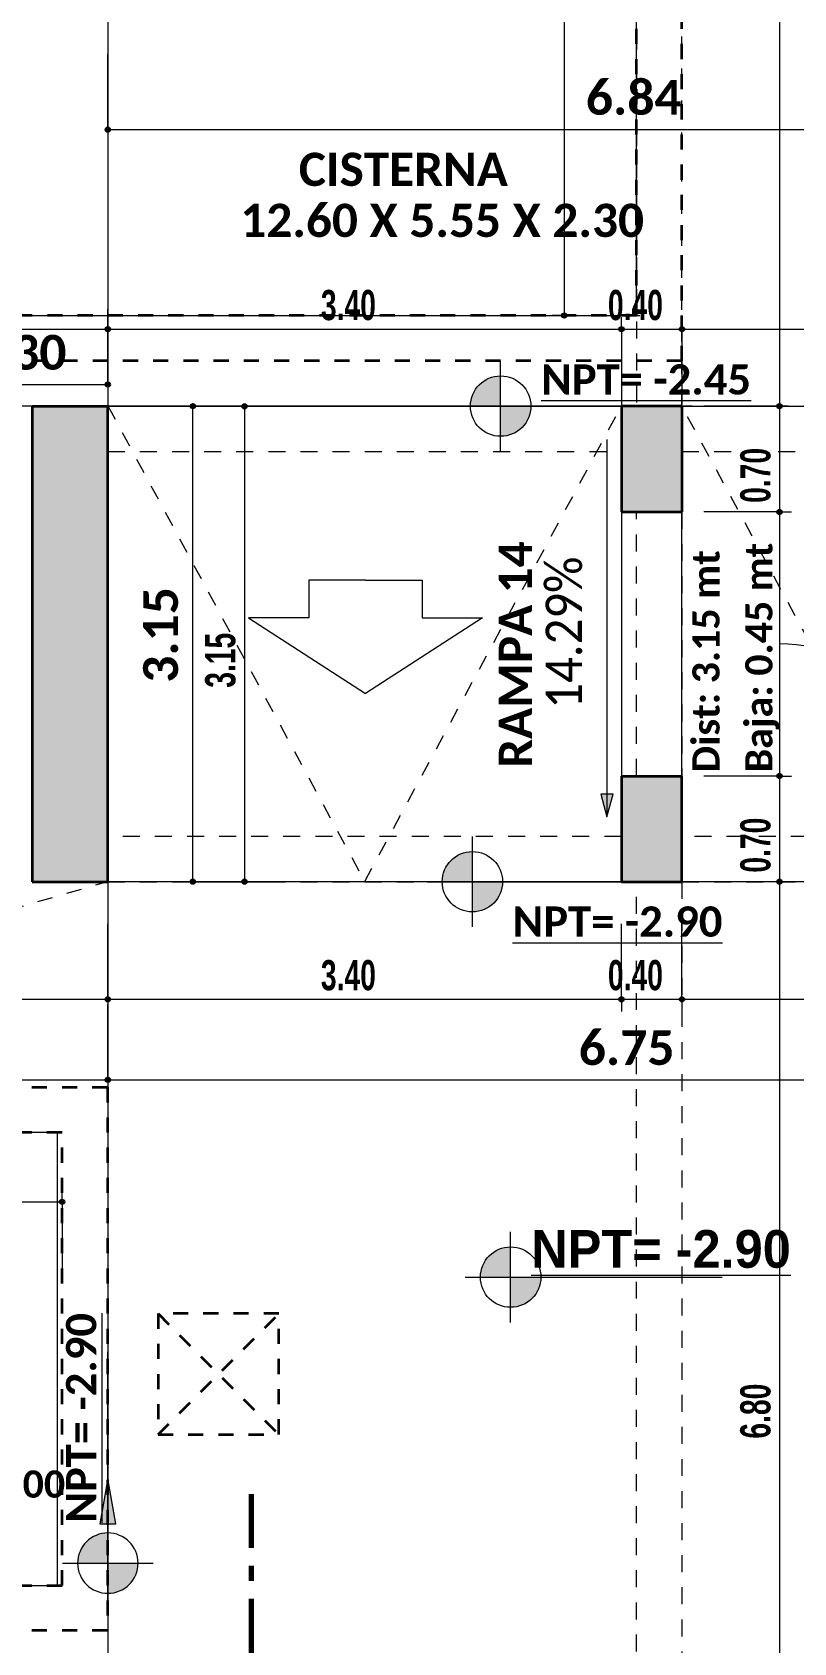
# Model space of a CAD drawing. Header units: metres. Extents: x -144 to 1000, y -717 to 29.
# Drawn here: x 142.31 to 147.35, y -565.47 to -554.8 of the extents above; entities that cross this region are included whole.
import ezdxf

# ---------------------------------------------------------------- set-up
doc = ezdxf.new("R2010")
doc.units = ezdxf.units.M
for name, pattern in [('Basculante', [0.11625, 0.075, -0.04125]), ('basculante modificado', [0.18, 0.1125, -0.0675]), ('Dash Dot 3_16_', [0.595313, 0.357187, -0.119063, 0, -0.119063]), ('Elevado', [0.003969, 0.002381, -0.001587])]:
    doc.linetypes.add(name, pattern=pattern)
doc.layers.get('0').update_dxf_attribs({"color": 1})
for name, color, linetype, lineweight in [('A-ANNO-DIMS', 1, 'Continuous', 9), ('A-DETL', 1, 'Continuous', 9), ('A-DETL-GENF', 1, 'Continuous', 9), ('A-DETL-THIN', 1, 'Continuous', 9), ('A-FLOR', 2, 'Continuous', 9), ('G-ANNO-DIMS', 1, 'Continuous', 9), ('G-ANNO-SYMB', 1, 'Continuous', 9), ('G-ANNO-TEXT', 2, 'Continuous', 9), ('S-COLS', 7, 'Continuous', 9)]:
    doc.layers.add(name, color=color, linetype=linetype, lineweight=lineweight)
doc.styles.add('Britannic Bold_B', font='', dxfattribs={"width": 0.7})
doc.styles.add('Britannic Bold_B_3', font='', dxfattribs={"width": 0.7})
doc.styles.add('Calibri', font='calibri.ttf', dxfattribs={"width": 0.9, "height": 0.24})
doc.styles.add('Calibri_B', font='calibrib.ttf', dxfattribs={"height": 0.165})
doc.styles.add('Calibri_B_1', font='calibrib.ttf', dxfattribs={"height": 0.135})
doc.styles.add('Calibri_B_2', font='calibrib.ttf', dxfattribs={"height": 0.135})
doc.styles.add('Calibri_B_5', font='calibrib.ttf', dxfattribs={"height": 0.66})
doc.styles.get('Britannic Bold_B').set_extended_font_data('Britannic Bold', bold=True)
doc.styles.get('Britannic Bold_B_3').set_extended_font_data('Britannic Bold', bold=True)

# ---------------------------------------------------------------- blocks, each defined once
blk = doc.blocks.new('Z')
at = {"layer": 'A-ANNO-DIMS', "lineweight": 25, "true_color": 0x004080}
h = blk.add_hatch(color=156, dxfattribs=at)
edge = h.paths.add_edge_path()
edge.add_arc((133.144, -495.353), 0.015, 0, 360)
at = {"layer": 'A-ANNO-DIMS', "lineweight": 25, "true_color": 0x0000ff}
h = blk.add_hatch(color=5, dxfattribs=at)
edge = h.paths.add_edge_path()
edge.add_arc((136.165, -496.585), 0.015, 0, 360)
at = {"layer": 'A-ANNO-DIMS', "lineweight": 25, "true_color": 0x00592d}
h = blk.add_hatch(color=118, dxfattribs=at)
edge = h.paths.add_edge_path()
edge.add_arc((133.144, -496.675), 0.015, 0, 360)
h = blk.add_hatch(color=118, dxfattribs=at)
edge = h.paths.add_edge_path()
edge.add_arc((133.144, -496.675), 0.015, 0, 360)
h = blk.add_hatch(color=118, dxfattribs=at)
edge = h.paths.add_edge_path()
edge.add_arc((136.544, -496.675), 0.015, 0, 360)
h = blk.add_hatch(color=118, dxfattribs=at)
edge = h.paths.add_edge_path()
edge.add_arc((136.544, -496.675), 0.015, 0, 360)
h = blk.add_hatch(color=118, dxfattribs=at)
edge = h.paths.add_edge_path()
edge.add_arc((136.944, -496.675), 0.015, 0, 360)
h = blk.add_hatch(color=118, dxfattribs=at)
edge = h.paths.add_edge_path()
edge.add_arc((136.944, -496.675), 0.015, 0, 360)
at = {"layer": 'A-ANNO-DIMS', "lineweight": 25, "true_color": 0x004080}
h = blk.add_hatch(color=156, dxfattribs=at)
edge = h.paths.add_edge_path()
edge.add_arc((133.144, -497.042), 0.015, 0, 360)
h = blk.add_hatch(color=156, dxfattribs=at)
edge = h.paths.add_edge_path()
edge.add_arc((133.707, -497.185), 0.015, 0, 360)
at = {"layer": 'A-ANNO-DIMS', "lineweight": 25, "true_color": 0x00592d}
h = blk.add_hatch(color=118, dxfattribs=at)
edge = h.paths.add_edge_path()
edge.add_arc((137.59, -497.185), 0.015, 0, 360)
h = blk.add_hatch(color=118, dxfattribs=at)
edge = h.paths.add_edge_path()
edge.add_arc((137.59, -497.185), 0.015, 0, 360)
h = blk.add_hatch(color=118, dxfattribs=at)
edge = h.paths.add_edge_path()
edge.add_arc((134.048, -497.186), 0.015, 0, 360)
h = blk.add_hatch(color=118, dxfattribs=at)
edge = h.paths.add_edge_path()
edge.add_arc((137.59, -497.886), 0.015, 0, 360)
h = blk.add_hatch(color=118, dxfattribs=at)
edge = h.paths.add_edge_path()
edge.add_arc((137.59, -497.886), 0.015, 0, 360)
h = blk.add_hatch(color=118, dxfattribs=at)
edge = h.paths.add_edge_path()
edge.add_arc((137.59, -499.636), 0.015, 0, 360)
h = blk.add_hatch(color=118, dxfattribs=at)
edge = h.paths.add_edge_path()
edge.add_arc((137.59, -499.636), 0.015, 0, 360)
at = {"layer": 'A-ANNO-DIMS', "lineweight": 25, "true_color": 0x004080}
h = blk.add_hatch(color=156, dxfattribs=at)
edge = h.paths.add_edge_path()
edge.add_arc((133.707, -500.336), 0.015, 0, 360)
at = {"layer": 'A-ANNO-DIMS', "lineweight": 25, "true_color": 0x00592d}
h = blk.add_hatch(color=118, dxfattribs=at)
edge = h.paths.add_edge_path()
edge.add_arc((134.048, -500.336), 0.015, 0, 360)
h = blk.add_hatch(color=118, dxfattribs=at)
edge = h.paths.add_edge_path()
edge.add_arc((137.59, -500.336), 0.015, 0, 360)
h = blk.add_hatch(color=118, dxfattribs=at)
edge = h.paths.add_edge_path()
edge.add_arc((137.59, -500.336), 0.015, 0, 360)
h = blk.add_hatch(color=118, dxfattribs=at)
edge = h.paths.add_edge_path()
edge.add_arc((133.144, -501.115), 0.015, 0, 360)
h = blk.add_hatch(color=118, dxfattribs=at)
edge = h.paths.add_edge_path()
edge.add_arc((133.144, -501.115), 0.015, 0, 360)
h = blk.add_hatch(color=118, dxfattribs=at)
edge = h.paths.add_edge_path()
edge.add_arc((136.544, -501.115), 0.015, 0, 360)
h = blk.add_hatch(color=118, dxfattribs=at)
edge = h.paths.add_edge_path()
edge.add_arc((136.544, -501.115), 0.015, 0, 360)
h = blk.add_hatch(color=118, dxfattribs=at)
edge = h.paths.add_edge_path()
edge.add_arc((136.944, -501.115), 0.015, 0, 360)
h = blk.add_hatch(color=118, dxfattribs=at)
edge = h.paths.add_edge_path()
edge.add_arc((136.944, -501.115), 0.015, 0, 360)
at = {"layer": 'A-ANNO-DIMS', "lineweight": 25, "true_color": 0x004080}
h = blk.add_hatch(color=156, dxfattribs=at)
edge = h.paths.add_edge_path()
edge.add_arc((133.144, -501.649), 0.015, 0, 360)
h = blk.add_hatch(color=156, dxfattribs=at)
edge = h.paths.add_edge_path()
edge.add_arc((133.144, -501.649), 0.015, 0, 360)
at = {"layer": 'A-ANNO-DIMS', "lineweight": 25, "true_color": 0x0000ff}
h = blk.add_hatch(color=5, dxfattribs=at)
edge = h.paths.add_edge_path()
edge.add_arc((132.841, -502.457), 0.015, 0, 360)
at = {"layer": 'G-ANNO-DIMS'}
h = blk.add_hatch(color=256, dxfattribs=at)
edge = h.paths.add_edge_path()
edge.add_line((135.744, -497.185), (135.544, -497.185))
edge.add_arc((135.744, -497.185), 0.2, 90, 180, ccw=False)
edge.add_line((135.744, -496.985), (135.744, -497.185))
h = blk.add_hatch(color=256, dxfattribs=at)
edge = h.paths.add_edge_path()
edge.add_line((135.744, -497.185), (135.944, -497.185))
edge.add_arc((135.744, -497.185), 0.2, 270, 360, ccw=False)
edge.add_line((135.744, -497.385), (135.744, -497.185))
blk.add_hatch(color=256, dxfattribs=at).paths.add_polyline_path([(136.447, -499.906), (136.488, -499.756), (136.407, -499.756)])
h = blk.add_hatch(color=256, dxfattribs=at)
edge = h.paths.add_edge_path()
edge.add_line((135.557, -500.336), (135.357, -500.336))
edge.add_arc((135.557, -500.336), 0.2, 90, 180, ccw=False)
edge.add_line((135.557, -500.136), (135.557, -500.336))
h = blk.add_hatch(color=256, dxfattribs=at)
edge = h.paths.add_edge_path()
edge.add_line((135.557, -500.336), (135.757, -500.336))
edge.add_arc((135.557, -500.336), 0.2, 270, 360, ccw=False)
edge.add_line((135.557, -500.536), (135.557, -500.336))
h = blk.add_hatch(color=256, dxfattribs=at)
edge = h.paths.add_edge_path()
edge.add_line((135.81, -502.956), (135.61, -502.956))
edge.add_arc((135.81, -502.956), 0.2, 90, 180, ccw=False)
edge.add_line((135.81, -502.756), (135.81, -502.956))
h = blk.add_hatch(color=256, dxfattribs=at)
edge = h.paths.add_edge_path()
edge.add_line((135.81, -502.956), (136.01, -502.956))
edge.add_arc((135.81, -502.956), 0.2, 270, 360, ccw=False)
edge.add_line((135.81, -503.156), (135.81, -502.956))
at = {"layer": 'G-ANNO-DIMS', "true_color": 0x0000ff}
blk.add_hatch(color=5, dxfattribs=at).paths.add_polyline_path([(133.144, -504.29), (133.091, -504.59), (133.197, -504.59)])
at = {"layer": 'G-ANNO-DIMS', "extrusion": (0, 0, -1)}
h = blk.add_hatch(color=256, dxfattribs=at)
edge = h.paths.add_edge_path()
edge.add_line((-133.144, -504.851), (-133.144, -504.651))
edge.add_arc((-133.144, -504.851), 0.2, 360, 450, ccw=False)
edge.add_line((-132.944, -504.851), (-133.144, -504.851))
h = blk.add_hatch(color=256, dxfattribs=at)
edge = h.paths.add_edge_path()
edge.add_line((-133.144, -504.851), (-133.144, -505.051))
edge.add_arc((-133.144, -504.851), 0.2, 180, 270, ccw=False)
edge.add_line((-133.344, -504.851), (-133.144, -504.851))
at = {"layer": 'S-COLS', "true_color": 0x5c5c5c}
h = blk.add_hatch(color=251, dxfattribs=at)
h.paths.add_polyline_path([(119.144, -508.036), (119.144, -507.136), (118.644, -507.136), (118.644, -508.036)])
h.paths.add_polyline_path([(136.944, -508.036), (136.944, -507.136), (136.444, -507.136), (136.444, -508.036)])
h.paths.add_polyline_path([(126.344, -508.036), (126.844, -508.036), (126.844, -507.136), (126.344, -507.136), (126.344, -507.984)])
h.paths.add_polyline_path([(133.144, -500.336), (133.144, -500.336), (133.144, -497.186), (132.644, -497.186), (132.644, -500.336)])
h.paths.add_polyline_path([(124.544, -500.336), (124.544, -499.836), (122.844, -499.836), (122.844, -497.686), (124.544, -497.686), (124.544, -497.186), (122.769, -497.186), (122.769, -500.336)])
h.paths.add_polyline_path([(126.844, -500.336), (126.844, -499.436), (126.344, -499.436), (126.344, -500.336), (126.785, -500.336)])
h.paths.add_polyline_path([(136.544, -500.336), (136.944, -500.336), (136.944, -499.636), (136.544, -499.636)])
h.paths.add_polyline_path([(126.785, -498.086), (126.844, -498.086), (126.844, -497.186), (126.344, -497.186), (126.344, -498.086)])
h.paths.add_polyline_path([(136.944, -497.886), (136.944, -497.185), (136.544, -497.186), (136.544, -497.886)])
h.paths.add_polyline_path([(136.444, -489.186), (136.944, -489.186), (136.944, -488.286), (136.444, -488.286), (136.444, -488.992)])
h.paths.add_polyline_path([(126.844, -489.186), (126.844, -488.286), (126.344, -488.286), (126.344, -489.186), (126.785, -489.186)])
h.paths.add_polyline_path([(118.844, -488.586), (119.744, -488.586), (119.744, -488.086), (118.844, -488.086)])
at = {"layer": 'A-ANNO-DIMS', "color": 118, "true_color": 0x00592d}
for p, q in [((137.59, -489.186), (137.59, -497.185)), ((133.144, -496.675), (133.144, -496.595)), ((133.144, -496.675), (133.144, -496.595)), ((136.544, -496.675), (136.544, -496.595)), ((136.544, -496.675), (136.544, -496.595)), ((136.944, -496.675), (136.944, -496.595)), ((136.944, -496.675), (136.944, -496.595)), ((126.844, -496.675), (133.144, -496.675)), ((133.144, -496.675), (133.144, -497.175)), ((133.144, -496.675), (136.544, -496.675)), ((133.144, -496.675), (133.144, -497.175)), ((136.544, -496.675), (136.544, -497.175)), ((136.544, -496.675), (136.944, -496.675)), ((136.544, -496.675), (136.544, -497.175)), ((136.944, -496.675), (136.944, -497.175)), ((136.944, -496.675), (139.978, -496.675)), ((136.944, -496.675), (136.944, -497.175)), ((134.048, -497.186), (133.548, -497.186)), ((134.048, -497.186), (134.048, -500.336)), ((134.048, -497.186), (134.128, -497.186)), ((137.59, -497.185), (137.09, -497.185)), ((137.59, -497.185), (137.09, -497.185)), ((137.59, -497.185), (137.67, -497.185)), ((137.59, -497.185), (137.59, -497.886)), ((137.59, -497.185), (137.67, -497.185)), ((137.59, -497.886), (137.09, -497.886)), ((137.59, -497.886), (137.09, -497.886)), ((137.59, -497.886), (137.67, -497.886)), ((137.59, -497.886), (137.59, -499.636)), ((137.59, -497.886), (137.67, -497.886)), ((137.59, -499.636), (137.09, -499.636)), ((137.59, -499.636), (137.09, -499.636)), ((137.59, -499.636), (137.67, -499.636)), ((137.59, -499.636), (137.59, -500.336)), ((137.59, -499.636), (137.67, -499.636)), ((134.048, -500.336), (133.548, -500.336)), ((134.048, -500.336), (134.128, -500.336)), ((137.59, -500.336), (137.09, -500.336)), ((137.59, -500.336), (137.09, -500.336)), ((137.59, -500.336), (137.67, -500.336)), ((137.59, -500.336), (137.59, -507.136)), ((137.59, -500.336), (137.67, -500.336)), ((133.144, -501.115), (133.144, -500.615)), ((133.144, -501.115), (133.144, -500.615)), ((136.544, -501.115), (136.544, -500.615)), ((136.544, -501.115), (136.544, -500.615)), ((136.944, -501.115), (136.944, -500.615)), ((136.944, -501.115), (136.944, -500.615)), ((126.844, -501.115), (133.144, -501.115)), ((133.144, -501.115), (133.144, -501.195)), ((133.144, -501.115), (136.544, -501.115)), ((133.144, -501.115), (133.144, -501.195)), ((136.544, -501.115), (136.544, -501.195)), ((136.544, -501.115), (136.944, -501.115)), ((136.544, -501.115), (136.544, -501.195)), ((136.944, -501.115), (136.944, -501.195)), ((136.944, -501.115), (139.893, -501.115)), ((136.944, -501.115), (136.944, -501.195))]:
    blk.add_line(p, q, dxfattribs=at)
at = {"layer": 'A-ANNO-DIMS', "color": 5, "true_color": 0x0000ff}
for p, q in [((136.165, -491.04), (136.165, -496.585)), ((136.165, -496.585), (136.085, -496.585)), ((136.165, -496.585), (136.665, -496.585)), ((132.841, -502.457), (132.841, -502.377)), ((122.941, -502.457), (132.841, -502.457)), ((132.841, -502.457), (132.841, -502.952))]:
    blk.add_line(p, q, dxfattribs=at)
at = {"layer": 'A-ANNO-DIMS', "color": 156, "true_color": 0x004080}
for p, q in [((133.144, -495.353), (133.144, -494.853)), ((133.144, -495.353), (139.987, -495.353)), ((133.144, -495.353), (133.144, -495.433)), ((133.144, -497.042), (133.144, -496.542)), ((131.844, -497.042), (133.144, -497.042)), ((133.144, -497.042), (133.144, -497.122)), ((133.707, -497.185), (133.207, -497.185)), ((133.707, -500.336), (133.707, -497.185)), ((133.707, -497.185), (133.787, -497.185)), ((133.707, -500.336), (133.627, -500.336)), ((133.707, -500.336), (134.207, -500.336)), ((133.144, -501.649), (133.144, -501.149)), ((133.144, -501.649), (133.144, -501.149)), ((122.544, -501.649), (133.144, -501.649)), ((133.144, -501.649), (133.144, -501.729)), ((133.144, -501.649), (139.893, -501.649)), ((133.144, -501.649), (133.144, -501.729))]:
    blk.add_line(p, q, dxfattribs=at)
at = {"layer": 'A-ANNO-DIMS', "color": 156, "lineweight": 25, "true_color": 0x004080}
for centre in [(133.144, -495.353), (133.144, -497.042), (133.707, -497.185), (133.707, -500.336), (133.144, -501.649), (133.144, -501.649)]:
    blk.add_circle(centre, 0.015, dxfattribs=at)
at = {"layer": 'A-ANNO-DIMS', "color": 5, "lineweight": 25, "true_color": 0x0000ff}
for centre in [(136.165, -496.585), (132.841, -502.457)]:
    blk.add_circle(centre, 0.015, dxfattribs=at)
at = {"layer": 'A-ANNO-DIMS', "color": 118, "lineweight": 25, "true_color": 0x00592d}
for centre in [(133.144, -496.675), (133.144, -496.675), (136.544, -496.675), (136.544, -496.675), (136.944, -496.675), (136.944, -496.675), (137.59, -497.185), (137.59, -497.185), (134.048, -497.186), (137.59, -497.886), (137.59, -497.886), (137.59, -499.636), (137.59, -499.636), (134.048, -500.336), (137.59, -500.336), (137.59, -500.336), (133.144, -501.115), (133.144, -501.115), (136.544, -501.115), (136.544, -501.115), (136.944, -501.115), (136.944, -501.115)]:
    blk.add_circle(centre, 0.015, dxfattribs=at)
at = {"layer": 'A-ANNO-DIMS', "color": 118, "true_color": 0x00592d}
blk.add_ellipse((137.59, -499.051), major_axis=(0.544, 0), ratio=0.533069, start_param=0, end_param=1.570796, dxfattribs=at)
at = {"layer": 'A-DETL', "color": 7, "linetype": 'basculante modificado'}
for p, q in [((136.644, -489.186), (136.644, -497.185)), ((136.944, -497.185), (136.944, -489.186)), ((136.543, -497.186), (133.144, -497.186)), ((139.987, -497.186), (136.944, -497.186)), ((133.144, -497.486), (136.544, -497.486)), ((136.944, -497.486), (139.978, -497.486)), ((136.643, -499.635), (136.643, -497.886)), ((136.943, -497.886), (136.943, -499.635)), ((136.543, -500.036), (133.144, -500.036)), ((139.902, -500.036), (136.944, -500.036)), ((133.144, -500.336), (136.544, -500.336)), ((136.644, -507.136), (136.644, -500.336)), ((136.944, -500.336), (136.944, -507.136)), ((136.944, -500.336), (139.893, -500.336))]:
    blk.add_line(p, q, dxfattribs=at)
at = {"layer": 'A-DETL', "color": 11, "linetype": 'Elevado', "lineweight": 35, "true_color": 0xff6262}
for p, q in [((136.944, -496.885), (136.944, -490.74)), ((136.644, -496.585), (136.644, -491.04)), ((136.644, -496.585), (124.044, -496.585)), ((136.944, -496.885), (123.744, -496.885)), ((122.641, -501.698), (133.141, -501.698)), ((133.141, -501.698), (133.141, -505.298)), ((132.841, -501.998), (122.941, -501.998)), ((132.841, -504.998), (132.841, -501.998)), ((134.276, -503.198), (133.476, -503.198)), ((133.476, -503.198), (133.476, -503.998)), ((133.476, -503.198), (134.276, -503.998)), ((133.476, -503.998), (134.276, -503.198)), ((134.276, -503.998), (134.276, -503.198)), ((133.476, -503.998), (134.276, -503.998)), ((122.941, -504.998), (132.841, -504.998)), ((133.141, -505.298), (122.641, -505.298))]:
    blk.add_line(p, q, dxfattribs=at)
at = {"layer": 'A-DETL', "color": 9, "linetype": 'Basculante', "true_color": 0xc0c0c0}
for p, q in [((133.144, -497.184), (134.844, -500.335)), ((134.844, -500.335), (136.543, -497.186)), ((138.644, -500.335), (136.944, -497.185)), ((122.493, -503.395), (133.144, -500.335))]:
    blk.add_line(p, q, dxfattribs=at)
at = {"layer": 'A-DETL-GENF'}
for p, q in [((134.849, -498.338), (134.474, -498.338)), ((134.474, -498.338), (134.474, -498.588)), ((134.849, -498.338), (135.224, -498.338)), ((135.224, -498.338), (135.224, -498.588)), ((134.474, -498.588), (134.074, -498.588)), ((134.074, -498.588), (134.849, -499.088)), ((135.624, -498.588), (134.849, -499.088)), ((135.224, -498.588), (135.624, -498.588))]:
    blk.add_line(p, q, dxfattribs=at)
at = {"layer": 'A-DETL-THIN'}
for p, q in [((136.644, -496.585), (136.644, -491.04)), ((124.04, -496.585), (136.644, -496.585)), ((136.544, -497.886), (136.544, -499.636)), ((136.944, -497.886), (136.544, -497.886)), ((136.944, -499.636), (136.944, -497.886)), ((136.544, -499.636), (136.944, -499.636)), ((132.811, -501.998), (122.941, -501.998)), ((132.811, -504.998), (132.811, -501.998)), ((122.941, -504.998), (132.811, -504.998))]:
    blk.add_line(p, q, dxfattribs=at)
at = {"layer": 'A-FLOR'}
for p, q in [((133.144, -487.069), (133.144, -497.185)), ((136.544, -497.185), (122.769, -497.185)), ((133.144, -497.186), (136.544, -497.186)), ((136.944, -497.185), (139.987, -497.185)), ((136.944, -497.186), (139.987, -497.186)), ((133.144, -500.336), (133.144, -510.452)), ((136.544, -500.336), (133.144, -500.336)), ((139.893, -500.336), (136.944, -500.336))]:
    blk.add_line(p, q, dxfattribs=at)
at = {"layer": 'G-ANNO-DIMS'}
for p, q in [((135.744, -497.485), (135.744, -496.885)), ((135.444, -497.185), (137.144, -497.185)), ((136.447, -497.406), (136.447, -499.906)), ((136.488, -499.756), (136.407, -499.756)), ((136.407, -499.756), (136.447, -499.906)), ((136.447, -499.906), (136.488, -499.756)), ((135.557, -500.636), (135.557, -500.036)), ((135.257, -500.336), (136.957, -500.336)), ((135.81, -503.256), (135.81, -502.656)), ((135.51, -502.956), (137.21, -502.956))]:
    blk.add_line(p, q, dxfattribs=at)
at = {"layer": 'G-ANNO-DIMS', "extrusion": (0, 0, -1)}
for p, q in [((133.144, -505.151), (133.144, -503.451)), ((132.844, -504.851), (133.444, -504.851))]:
    blk.add_line(p, q, dxfattribs=at)
at = {"layer": 'G-ANNO-DIMS', "color": 5, "true_color": 0x0000ff}
for p, q in [((133.144, -504.29), (133.091, -504.59)), ((133.197, -504.59), (133.144, -504.29)), ((133.144, -504.29), (133.144, -504.851)), ((133.091, -504.59), (133.197, -504.59))]:
    blk.add_line(p, q, dxfattribs=at)
at = {"layer": 'G-ANNO-DIMS'}
for centre in [(135.744, -497.185), (135.557, -500.336), (135.81, -502.956)]:
    blk.add_circle(centre, 0.2, dxfattribs=at)
at = {"layer": 'G-ANNO-DIMS', "extrusion": (0, 0, -1)}
blk.add_circle((-133.144, -504.851), 0.2, dxfattribs=at)
at = {"layer": 'G-ANNO-SYMB', "linetype": 'Dash Dot 3_16_', "lineweight": 70}
blk.add_line((134.092, -504.393), (134.092, -514.133), dxfattribs=at)
at = {"layer": 'S-COLS', "lineweight": 35}
for p, q in [((132.644, -497.186), (132.644, -500.336)), ((132.644, -497.186), (133.144, -497.186)), ((133.144, -500.336), (133.144, -497.186)), ((136.944, -497.185), (136.544, -497.185)), ((136.544, -497.185), (136.544, -497.886)), ((136.944, -497.185), (136.944, -497.886)), ((136.544, -497.886), (136.944, -497.886)), ((136.544, -499.636), (136.544, -500.336)), ((136.544, -499.636), (136.944, -499.636)), ((136.944, -500.336), (136.944, -499.636)), ((132.644, -500.336), (133.144, -500.336)), ((136.544, -500.336), (136.944, -500.336))]:
    blk.add_line(p, q, dxfattribs=at)
at = {"layer": 'A-ANNO-DIMS', "color": 156, "true_color": 0x004080, "char_height": 0.23, "width": 0.61793, "attachment_point": 1, "line_spacing_factor": 1.158048, "style": 'Calibri_B_5'}
for s, insert in [('6.84', (136.308, -495.024)), ('1.30', (132.236, -496.713)), ('6.75', (136.261, -501.32))]:
    blk.add_mtext(s, dxfattribs=dict(at, insert=insert))
at = {"layer": 'A-ANNO-DIMS', "color": 118, "true_color": 0x00592d, "char_height": 0.2, "width": 0.69614, "attachment_point": 1, "line_spacing_factor": 1.000203, "style": 'Britannic Bold_B_3'}
for s, insert in [('3.40', (134.554, -496.415)), ('0.40', (136.454, -496.415)), ('3.40', (134.554, -500.855)), ('0.40', (136.454, -500.855))]:
    blk.add_mtext(s, dxfattribs=dict(at, insert=insert))
at = {"layer": 'A-ANNO-DIMS', "color": 118, "true_color": 0x00592d, "char_height": 0.2, "width": 0.69614, "attachment_point": 1, "rotation": 90, "line_spacing_factor": 1.000203, "style": 'Britannic Bold_B_3'}
for s, insert in [('0.70', (137.33, -497.826)), ('3.15', (133.788, -499.051)), ('0.70', (137.33, -500.276)), ('6.80', (137.33, -504.026))]:
    blk.add_mtext(s, dxfattribs=dict(at, insert=insert))
at = {"layer": 'A-ANNO-DIMS', "color": 156, "true_color": 0x004080, "insert": (133.378, -499.018), "char_height": 0.23, "width": 0.61793, "attachment_point": 1, "rotation": 90, "line_spacing_factor": 1.158048, "style": 'Calibri_B_5'}
blk.add_mtext('3.15', dxfattribs=at)
at = {"layer": 'G-ANNO-DIMS', "color": 5, "true_color": 0x0000ff, "style": 'Calibri_B_2'}
for s, p in [('%%UNPT= -2.45', (136.012, -497.108)), ('%%UNPT= -2.90', (135.823, -500.7))]:
    blk.add_text(s, height=0.2, dxfattribs=at).set_placement(p)
at = {"layer": 'G-ANNO-DIMS', "style": 'Calibri', "width": 0.9}
blk.add_text('14.29%%%', height=0.24, rotation=90, dxfattribs=at).set_placement((136.282, -499.19))
at = {"layer": 'G-ANNO-DIMS', "style": 'Britannic Bold_B'}
blk.add_text('%%UNPT= -2.90', height=0.25, dxfattribs=at).set_placement((135.946, -502.894))
at = {"layer": 'G-ANNO-DIMS', "color": 5, "true_color": 0x0000ff, "style": 'Calibri_B_2'}
blk.add_text('%%UNPT= -2.90', height=0.2, rotation=90, dxfattribs=at).set_placement((133.067, -504.583))
at = {"layer": 'G-ANNO-TEXT'}
for s, height, rotation, style, p in [('CISTERNA', 0.22, 360, 'Calibri_B_1', (134.408, -495.726)), ('12.60 X 5.55 X 2.30', 0.22, 360, 'Calibri_B_1', (134.021, -496.064)), ('RAMPA 14', 0.22, 90, 'Calibri_B_1', (135.951, -499.581)), ('Baja: 0.45 mt', 0.18, 90, 'Calibri_B', (137.543, -499.611)), ('Dist: 3.15 mt', 0.18, 90, 'Calibri_B', (137.193, -499.611)), ('2.40 X 7.55 X 2.00', 0.18, 360, 'Calibri_B', (130.816, -504.417))]:
    blk.add_text(s, height=height, rotation=rotation, dxfattribs=dict(at, style=style)).set_placement(p)

msp = doc.modelspace()

# ---------------------------------------------------------------- block references
at = {"color": 3}
msp.add_blockref('Z', (9.668, -60.088), dxfattribs=at)

doc.saveas('drawing.dxf')
